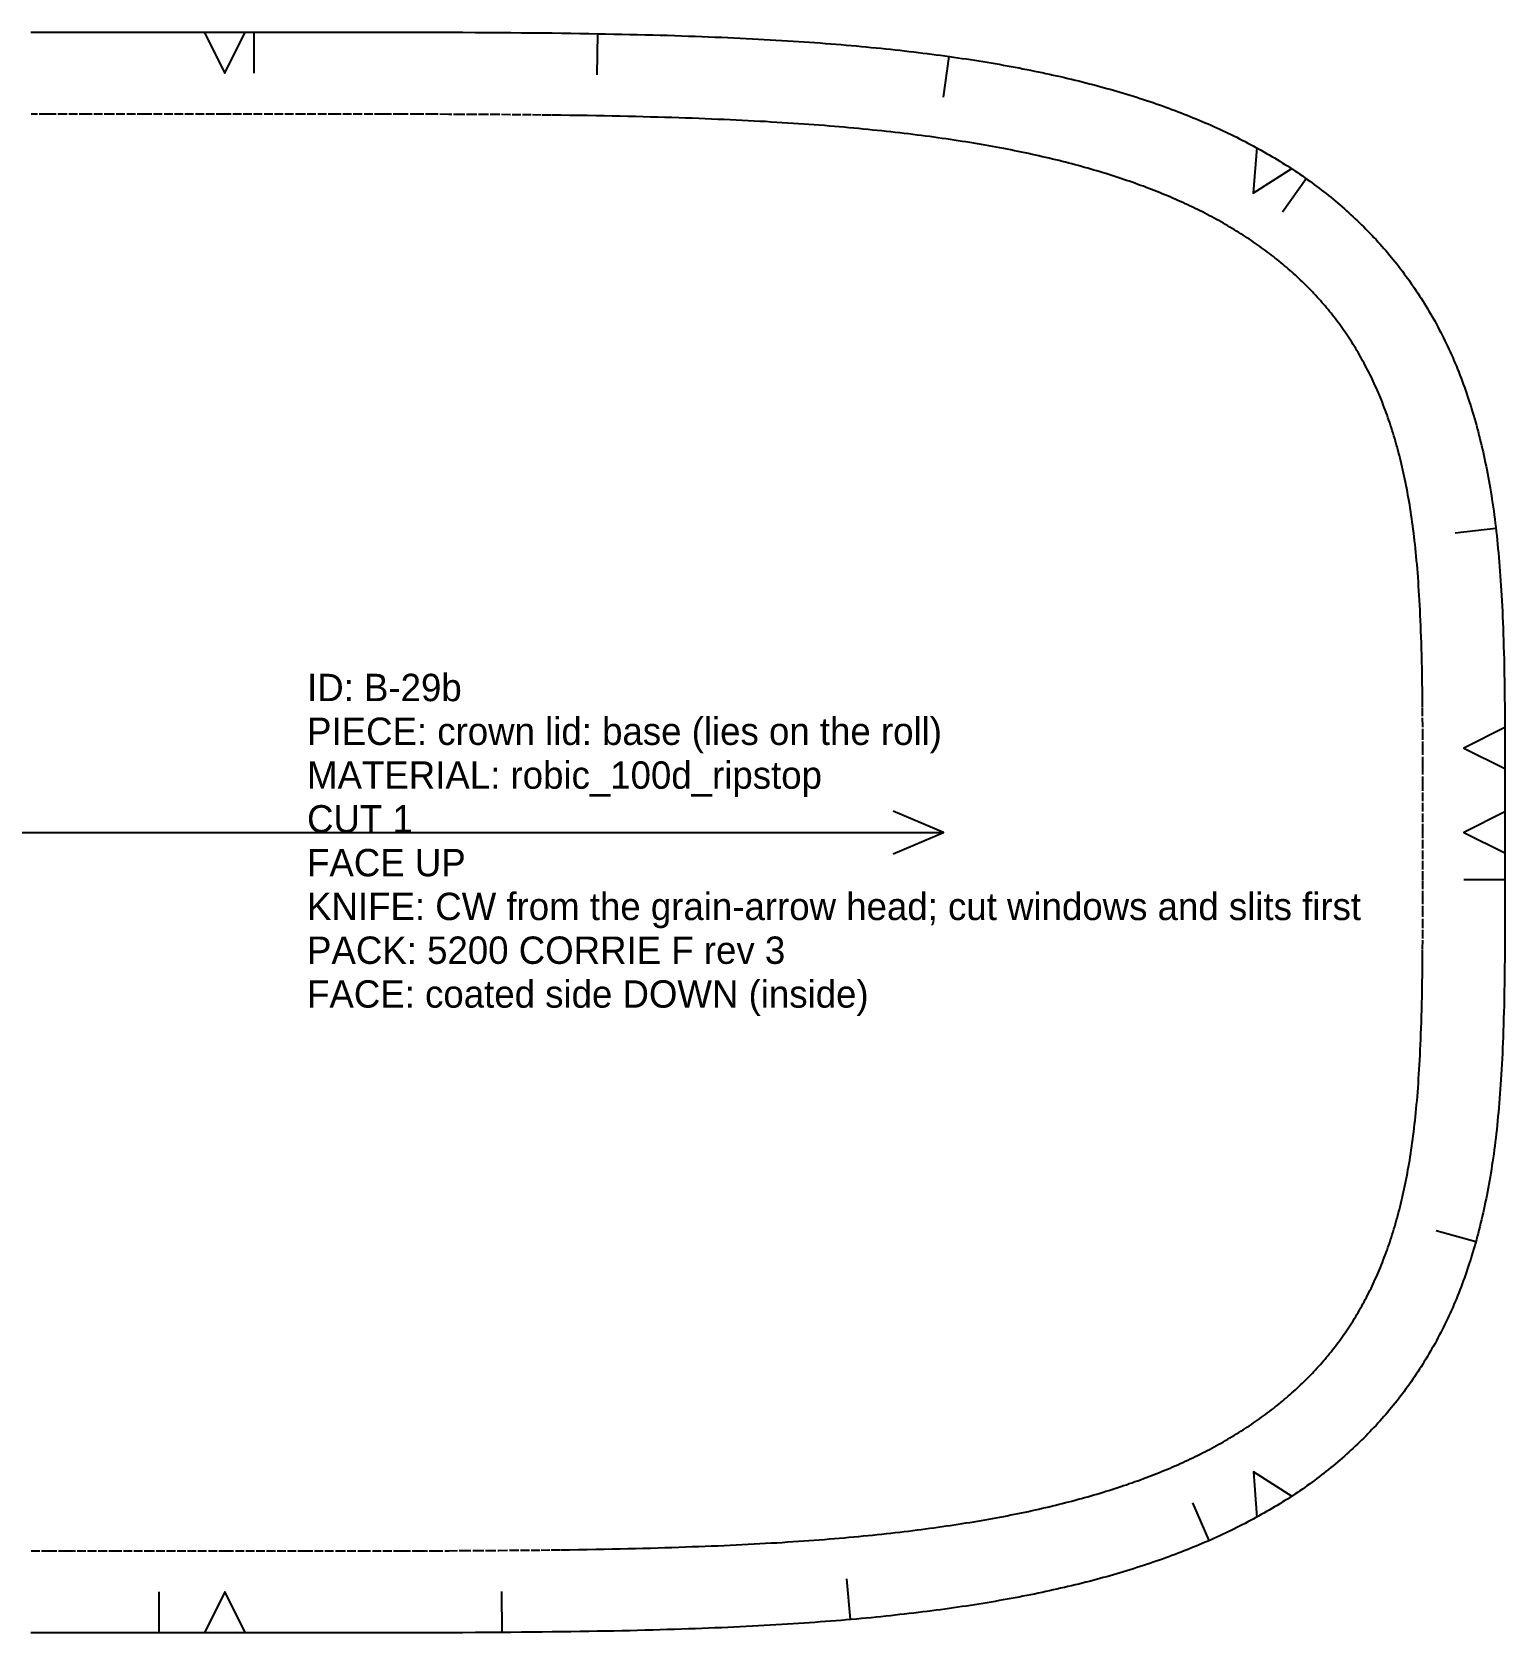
# Model space of a CAD drawing. Header units: millimetres. Extents: x 0 to 9408, y -22 to 1524.
# Drawn here: x 7509.8 to 7725, y 970.7 to 1204.7 of the extents above; entities that cross this region are included whole.
import ezdxf

# ---------------------------------------------------------------- set-up
doc = ezdxf.new("R2010")
doc.units = ezdxf.units.MM
doc.linetypes.add('DASHED', pattern=[1.524, 1.27, -0.254])
for name, color, linetype in [('CUT', 7, 'Continuous'), ('GRAIN', 5, 'Continuous'), ('NOTCH', 1, 'Continuous'), ('SEW', 3, 'Continuous'), ('TEXT', 2, 'Continuous')]:
    doc.layers.add(name, color=color, linetype=linetype)

msp = doc.modelspace()

# ---------------------------------------------------------------- linework, layer by layer
at = {"layer": 'CUT'}
msp.add_lwpolyline([(7509.66, 1204.7), (7512.13, 1204.71), (7514.87, 1204.71), (7517.97, 1204.72), (7521.65, 1204.72), (7526.44, 1204.72), (7538, 1204.72), (7538, 1204.72), (7549.56, 1204.72), (7554.36, 1204.72), (7558.04, 1204.72), (7561.14, 1204.71), (7563.87, 1204.71), (7566.35, 1204.7), (7568.62, 1204.7), (7570.74, 1204.69), (7572.74, 1204.68), (7574.62, 1204.67), (7576.41, 1204.66), (7578.13, 1204.65), (7579.77, 1204.64), (7581.35, 1204.62), (7582.88, 1204.61), (7584.35, 1204.59), (7585.79, 1204.58), (7587.18, 1204.56), (7588.53, 1204.54), (7589.85, 1204.52), (7591.14, 1204.5), (7592.39, 1204.48), (7593.62, 1204.46), (7594.82, 1204.43), (7596, 1204.41), (7597.16, 1204.38), (7598.29, 1204.35), (7599.4, 1204.33), (7600.49, 1204.3), (7601.57, 1204.27), (7602.62, 1204.24), (7603.66, 1204.2), (7604.69, 1204.17), (7605.7, 1204.14), (7606.69, 1204.1), (7607.67, 1204.07), (7608.64, 1204.03), (7609.59, 1203.99), (7610.53, 1203.95), (7611.46, 1203.91), (7612.37, 1203.87), (7613.28, 1203.83), (7614.17, 1203.78), (7615.06, 1203.74), (7615.93, 1203.69), (7616.8, 1203.65), (7617.65, 1203.6), (7618.5, 1203.55), (7619.34, 1203.5), (7620.17, 1203.45), (7620.99, 1203.4), (7621.8, 1203.34), (7622.6, 1203.29), (7623.4, 1203.23), (7624.19, 1203.18), (7624.97, 1203.12), (7625.74, 1203.06), (7626.51, 1203), (7627.27, 1202.94), (7628.03, 1202.88), (7628.77, 1202.81), (7629.51, 1202.75), (7630.25, 1202.68), (7630.98, 1202.62), (7631.7, 1202.55), (7632.42, 1202.48), (7633.13, 1202.41), (7633.84, 1202.34), (7634.54, 1202.27), (7635.23, 1202.2), (7635.92, 1202.12), (7636.61, 1202.05), (7637.29, 1201.97), (7637.96, 1201.89), (7638.63, 1201.81), (7639.3, 1201.74), (7639.96, 1201.65), (7640.61, 1201.57), (7641.26, 1201.49), (7641.91, 1201.4), (7642.55, 1201.32), (7643.19, 1201.23), (7643.83, 1201.14), (7644.46, 1201.06), (7645.08, 1200.97), (7645.7, 1200.87), (7646.32, 1200.78), (7646.94, 1200.69), (7647.55, 1200.59), (7648.15, 1200.5), (7648.76, 1200.4), (7649.35, 1200.3), (7649.95, 1200.2), (7650.54, 1200.1), (7651.13, 1200), (7651.71, 1199.9), (7652.29, 1199.79), (7652.87, 1199.68), (7653.45, 1199.58), (7654.02, 1199.47), (7654.59, 1199.36), (7655.15, 1199.25), (7655.71, 1199.14), (7656.27, 1199.02), (7656.82, 1198.91), (7657.38, 1198.79), (7657.93, 1198.68), (7658.47, 1198.56), (7659.01, 1198.44), (7659.55, 1198.32), (7660.09, 1198.2), (7660.63, 1198.07), (7661.16, 1197.95), (7661.69, 1197.82), (7662.21, 1197.7), (7662.73, 1197.57), (7663.25, 1197.44), (7663.77, 1197.31), (7664.29, 1197.17), (7664.8, 1197.04), (7665.31, 1196.91), (7665.81, 1196.77), (7666.32, 1196.63), (7666.82, 1196.49), (7667.32, 1196.35), (7667.82, 1196.21), (7668.31, 1196.07), (7668.8, 1195.92), (7669.29, 1195.78), (7669.78, 1195.63), (7670.26, 1195.48), (7670.74, 1195.33), (7671.22, 1195.18), (7671.7, 1195.02), (7672.18, 1194.87), (7672.65, 1194.71), (7673.12, 1194.56), (7673.59, 1194.4), (7674.05, 1194.24), (7674.52, 1194.08), (7674.98, 1193.91), (7675.44, 1193.75), (7675.89, 1193.58), (7676.35, 1193.41), (7676.8, 1193.24), (7677.25, 1193.07), (7677.7, 1192.9), (7678.14, 1192.73), (7678.59, 1192.55), (7679.03, 1192.38), (7679.47, 1192.2), (7679.91, 1192.02), (7680.34, 1191.84), (7680.77, 1191.65), (7681.21, 1191.47), (7681.63, 1191.28), (7682.06, 1191.09), (7682.49, 1190.9), (7682.91, 1190.71), (7683.33, 1190.52), (7683.75, 1190.33), (7684.17, 1190.13), (7684.58, 1189.93), (7684.99, 1189.73), (7685.4, 1189.53), (7685.81, 1189.33), (7686.22, 1189.12), (7686.62, 1188.92), (7687.03, 1188.71), (7687.43, 1188.5), (7687.83, 1188.29), (7688.22, 1188.08), (7688.62, 1187.86), (7689.01, 1187.64), (7689.4, 1187.43), (7689.79, 1187.21), (7690.18, 1186.98), (7690.57, 1186.76), (7690.95, 1186.53), (7691.33, 1186.31), (7691.71, 1186.08), (7692.09, 1185.85), (7692.46, 1185.61), (7692.84, 1185.38), (7693.21, 1185.14), (7693.58, 1184.9), (7693.95, 1184.66), (7694.31, 1184.42), (7694.68, 1184.18), (7695.04, 1183.93), (7695.4, 1183.68), (7695.76, 1183.43), (7696.11, 1183.18), (7696.47, 1182.93), (7696.82, 1182.67), (7697.17, 1182.41), (7697.52, 1182.16), (7697.86, 1181.89), (7698.21, 1181.63), (7698.55, 1181.36), (7698.89, 1181.1), (7699.23, 1180.83), (7699.57, 1180.56), (7699.9, 1180.28), (7700.23, 1180.01), (7700.56, 1179.73), (7700.89, 1179.45), (7701.22, 1179.17), (7701.54, 1178.88), (7701.86, 1178.6), (7702.18, 1178.31), (7702.5, 1178.02), (7702.82, 1177.73), (7703.13, 1177.44), (7703.44, 1177.14), (7703.75, 1176.84), (7704.06, 1176.54), (7704.37, 1176.24), (7704.67, 1175.93), (7704.97, 1175.63), (7705.27, 1175.32), (7705.57, 1175.01), (7705.86, 1174.7), (7706.16, 1174.38), (7706.45, 1174.06), (7706.74, 1173.74), (7707.02, 1173.42), (7707.31, 1173.1), (7707.59, 1172.77), (7707.87, 1172.45), (7708.15, 1172.12), (7708.42, 1171.78), (7708.69, 1171.45), (7708.97, 1171.11), (7709.23, 1170.78), (7709.5, 1170.44), (7709.76, 1170.09), (7710.03, 1169.75), (7710.29, 1169.4), (7710.54, 1169.05), (7710.8, 1168.7), (7711.05, 1168.35), (7711.3, 1167.99), (7711.55, 1167.63), (7711.79, 1167.27), (7712.04, 1166.91), (7712.28, 1166.55), (7712.52, 1166.18), (7712.75, 1165.81), (7712.99, 1165.44), (7713.22, 1165.07), (7713.45, 1164.69), (7713.68, 1164.31), (7713.9, 1163.93), (7714.12, 1163.55), (7714.34, 1163.17), (7714.56, 1162.78), (7714.78, 1162.39), (7714.99, 1162), (7715.2, 1161.61), (7715.41, 1161.21), (7715.61, 1160.81), (7715.82, 1160.41), (7716.02, 1160.01), (7716.22, 1159.61), (7716.41, 1159.2), (7716.61, 1158.79), (7716.8, 1158.38), (7716.99, 1157.97), (7717.17, 1157.55), (7717.36, 1157.13), (7717.54, 1156.71), (7717.72, 1156.29), (7717.9, 1155.86), (7718.07, 1155.43), (7718.24, 1155), (7718.41, 1154.57), (7718.58, 1154.13), (7718.75, 1153.69), (7718.91, 1153.25), (7719.07, 1152.81), (7719.23, 1152.36), (7719.39, 1151.92), (7719.54, 1151.46), (7719.69, 1151.01), (7719.84, 1150.55), (7719.99, 1150.09), (7720.13, 1149.63), (7720.27, 1149.17), (7720.41, 1148.7), (7720.55, 1148.23), (7720.68, 1147.75), (7720.82, 1147.27), (7720.95, 1146.79), (7721.08, 1146.31), (7721.2, 1145.82), (7721.33, 1145.33), (7721.45, 1144.84), (7721.57, 1144.34), (7721.68, 1143.84), (7721.8, 1143.34), (7721.91, 1142.83), (7722.02, 1142.32), (7722.13, 1141.81), (7722.24, 1141.29), (7722.34, 1140.76), (7722.44, 1140.24), (7722.54, 1139.7), (7722.64, 1139.17), (7722.74, 1138.63), (7722.83, 1138.08), (7722.92, 1137.53), (7723.01, 1136.98), (7723.1, 1136.42), (7723.18, 1135.86), (7723.26, 1135.29), (7723.35, 1134.71), (7723.42, 1134.13), (7723.5, 1133.54), (7723.58, 1132.95), (7723.65, 1132.35), (7723.72, 1131.74), (7723.79, 1131.13), (7723.85, 1130.51), (7723.92, 1129.88), (7723.98, 1129.24), (7724.04, 1128.6), (7724.1, 1127.94), (7724.16, 1127.28), (7724.21, 1126.61), (7724.26, 1125.93), (7724.32, 1125.24), (7724.36, 1124.53), (7724.41, 1123.82), (7724.46, 1123.09), (7724.5, 1122.35), (7724.54, 1121.6), (7724.58, 1120.83), (7724.62, 1120.04), (7724.66, 1119.24), (7724.69, 1118.42), (7724.72, 1117.58), (7724.75, 1116.71), (7724.78, 1115.82), (7724.81, 1114.91), (7724.83, 1113.97), (7724.86, 1112.99), (7724.88, 1111.98), (7724.9, 1110.93), (7724.92, 1109.83), (7724.93, 1108.68), (7724.95, 1107.47), (7724.96, 1106.18), (7724.97, 1104.8), (7724.98, 1103.3), (7724.99, 1101.64), (7724.99, 1099.77), (7725, 1097.55), (7725, 1094.66), (7725, 1087.72), (7725, 1080.78), (7725, 1077.9), (7724.99, 1075.68), (7724.99, 1073.81), (7724.98, 1072.15), (7724.97, 1070.65), (7724.96, 1069.27), (7724.95, 1067.98), (7724.93, 1066.76), (7724.92, 1065.61), (7724.9, 1064.51), (7724.88, 1063.46), (7724.86, 1062.45), (7724.83, 1061.48), (7724.81, 1060.53), (7724.78, 1059.62), (7724.75, 1058.73), (7724.72, 1057.87), (7724.69, 1057.03), (7724.66, 1056.21), (7724.62, 1055.4), (7724.58, 1054.62), (7724.54, 1053.85), (7724.5, 1053.09), (7724.46, 1052.35), (7724.41, 1051.63), (7724.36, 1050.91), (7724.32, 1050.21), (7724.26, 1049.52), (7724.21, 1048.84), (7724.16, 1048.16), (7724.1, 1047.5), (7724.04, 1046.85), (7723.98, 1046.2), (7723.92, 1045.57), (7723.85, 1044.94), (7723.79, 1044.32), (7723.72, 1043.7), (7723.65, 1043.1), (7723.58, 1042.5), (7723.5, 1041.9), (7723.42, 1041.32), (7723.35, 1040.74), (7723.26, 1040.16), (7723.18, 1039.59), (7723.1, 1039.03), (7723.01, 1038.47), (7722.92, 1037.91), (7722.83, 1037.36), (7722.74, 1036.82), (7722.64, 1036.28), (7722.54, 1035.74), (7722.44, 1035.21), (7722.34, 1034.68), (7722.24, 1034.16), (7722.13, 1033.64), (7722.02, 1033.12), (7721.91, 1032.61), (7721.8, 1032.11), (7721.68, 1031.6), (7721.57, 1031.1), (7721.45, 1030.6), (7721.33, 1030.11), (7721.2, 1029.62), (7721.08, 1029.13), (7720.95, 1028.65), (7720.82, 1028.17), (7720.68, 1027.69), (7720.55, 1027.22), (7720.41, 1026.75), (7720.27, 1026.28), (7720.13, 1025.81), (7719.99, 1025.35), (7719.84, 1024.89), (7719.69, 1024.44), (7719.54, 1023.98), (7719.39, 1023.53), (7719.23, 1023.08), (7719.07, 1022.64), (7718.91, 1022.19), (7718.75, 1021.75), (7718.58, 1021.31), (7718.41, 1020.88), (7718.24, 1020.44), (7718.07, 1020.01), (7717.9, 1019.58), (7717.72, 1019.16), (7717.54, 1018.74), (7717.36, 1018.31), (7717.17, 1017.9), (7716.99, 1017.48), (7716.8, 1017.07), (7716.61, 1016.65), (7716.41, 1016.24), (7716.22, 1015.84), (7716.02, 1015.43), (7715.82, 1015.03), (7715.61, 1014.63), (7715.41, 1014.23), (7715.2, 1013.84), (7714.99, 1013.44), (7714.78, 1013.05), (7714.56, 1012.66), (7714.34, 1012.28), (7714.12, 1011.89), (7713.9, 1011.51), (7713.68, 1011.13), (7713.45, 1010.75), (7713.22, 1010.38), (7712.99, 1010.01), (7712.75, 1009.63), (7712.52, 1009.27), (7712.28, 1008.9), (7712.04, 1008.53), (7711.79, 1008.17), (7711.55, 1007.81), (7711.3, 1007.45), (7711.05, 1007.1), (7710.8, 1006.75), (7710.54, 1006.39), (7710.29, 1006.04), (7710.03, 1005.7), (7709.76, 1005.35), (7709.5, 1005.01), (7709.23, 1004.67), (7708.97, 1004.33), (7708.69, 1003.99), (7708.42, 1003.66), (7708.15, 1003.33), (7707.87, 1003), (7707.59, 1002.67), (7707.31, 1002.35), (7707.02, 1002.02), (7706.74, 1001.7), (7706.45, 1001.38), (7706.16, 1001.06), (7705.86, 1000.75), (7705.57, 1000.44), (7705.27, 1000.13), (7704.97, 999.82), (7704.67, 999.51), (7704.37, 999.21), (7704.06, 998.9), (7703.75, 998.6), (7703.44, 998.31), (7703.13, 998.01), (7702.82, 997.72), (7702.5, 997.42), (7702.18, 997.13), (7701.86, 996.85), (7701.54, 996.56), (7701.22, 996.28), (7700.89, 996), (7700.56, 995.72), (7700.23, 995.44), (7699.9, 995.16), (7699.57, 994.89), (7699.23, 994.62), (7698.89, 994.35), (7698.55, 994.08), (7698.21, 993.82), (7697.86, 993.55), (7697.52, 993.29), (7697.17, 993.03), (7696.82, 992.77), (7696.47, 992.52), (7696.11, 992.26), (7695.76, 992.01), (7695.4, 991.76), (7695.04, 991.51), (7694.68, 991.27), (7694.31, 991.02), (7693.95, 990.78), (7693.58, 990.54), (7693.21, 990.3), (7692.84, 990.07), (7692.46, 989.83), (7692.09, 989.6), (7691.71, 989.37), (7691.33, 989.14), (7690.95, 988.91), (7690.57, 988.69), (7690.18, 988.46), (7689.79, 988.24), (7689.4, 988.02), (7689.01, 987.8), (7688.62, 987.58), (7688.22, 987.37), (7687.83, 987.16), (7687.43, 986.95), (7687.03, 986.74), (7686.62, 986.53), (7686.22, 986.32), (7685.81, 986.12), (7685.4, 985.91), (7684.99, 985.71), (7684.58, 985.51), (7684.17, 985.32), (7683.75, 985.12), (7683.33, 984.93), (7682.91, 984.73), (7682.49, 984.54), (7682.06, 984.35), (7681.63, 984.16), (7681.21, 983.98), (7680.77, 983.79), (7680.34, 983.61), (7679.91, 983.43), (7679.47, 983.25), (7679.03, 983.07), (7678.59, 982.89), (7678.14, 982.72), (7677.7, 982.54), (7677.25, 982.37), (7676.8, 982.2), (7676.35, 982.03), (7675.89, 981.86), (7675.44, 981.7), (7674.98, 981.53), (7674.52, 981.37), (7674.05, 981.21), (7673.59, 981.05), (7673.12, 980.89), (7672.65, 980.73), (7672.18, 980.58), (7671.7, 980.42), (7671.22, 980.27), (7670.74, 980.12), (7670.26, 979.97), (7669.78, 979.82), (7669.29, 979.67), (7668.8, 979.52), (7668.31, 979.38), (7667.82, 979.24), (7667.32, 979.09), (7666.82, 978.95), (7666.32, 978.81), (7665.81, 978.68), (7665.31, 978.54), (7664.8, 978.4), (7664.29, 978.27), (7663.77, 978.14), (7663.25, 978.01), (7662.73, 977.88), (7662.21, 977.75), (7661.69, 977.62), (7661.16, 977.5), (7660.63, 977.37), (7660.09, 977.25), (7659.55, 977.13), (7659.01, 977.01), (7658.47, 976.89), (7657.93, 976.77), (7657.38, 976.65), (7656.82, 976.54), (7656.27, 976.42), (7655.71, 976.31), (7655.15, 976.2), (7654.59, 976.09), (7654.02, 975.98), (7653.45, 975.87), (7652.87, 975.76), (7652.29, 975.65), (7651.71, 975.55), (7651.13, 975.45), (7650.54, 975.34), (7649.95, 975.24), (7649.35, 975.14), (7648.76, 975.05), (7648.15, 974.95), (7647.55, 974.85), (7646.94, 974.76), (7646.32, 974.66), (7645.7, 974.57), (7645.08, 974.48), (7644.46, 974.39), (7643.83, 974.3), (7643.19, 974.21), (7642.55, 974.13), (7641.91, 974.04), (7641.26, 973.96), (7640.61, 973.87), (7639.96, 973.79), (7639.3, 973.71), (7638.63, 973.63), (7637.96, 973.55), (7637.29, 973.47), (7636.61, 973.4), (7635.92, 973.32), (7635.23, 973.25), (7634.54, 973.18), (7633.84, 973.1), (7633.13, 973.03), (7632.42, 972.96), (7631.7, 972.89), (7630.98, 972.83), (7630.25, 972.76), (7629.51, 972.7), (7628.77, 972.63), (7628.03, 972.57), (7627.27, 972.51), (7626.51, 972.45), (7625.74, 972.39), (7624.97, 972.33), (7624.19, 972.27), (7623.4, 972.21), (7622.6, 972.16), (7621.8, 972.1), (7620.99, 972.05), (7620.17, 972), (7619.34, 971.95), (7618.5, 971.9), (7617.65, 971.85), (7616.8, 971.8), (7615.93, 971.75), (7615.06, 971.71), (7614.17, 971.66), (7613.28, 971.62), (7612.37, 971.58), (7611.46, 971.54), (7610.53, 971.49), (7609.59, 971.46), (7608.64, 971.42), (7607.67, 971.38), (7606.69, 971.34), (7605.7, 971.31), (7604.69, 971.27), (7603.66, 971.24), (7602.62, 971.21), (7601.57, 971.18), (7600.49, 971.15), (7599.4, 971.12), (7598.29, 971.09), (7597.16, 971.06), (7596, 971.04), (7594.82, 971.01), (7593.62, 970.99), (7592.39, 970.97), (7591.14, 970.94), (7589.85, 970.92), (7588.53, 970.9), (7587.18, 970.89), (7585.79, 970.87), (7584.35, 970.85), (7582.88, 970.84), (7581.34, 970.82), (7579.76, 970.81), (7578.12, 970.79), (7576.4, 970.78), (7574.61, 970.77), (7572.73, 970.76), (7570.74, 970.75), (7568.62, 970.75), (7566.34, 970.74), (7563.87, 970.74), (7561.13, 970.73), (7558.03, 970.73), (7554.35, 970.72), (7549.56, 970.72), (7538, 970.72), (7526.44, 970.72), (7521.64, 970.72), (7517.96, 970.73), (7514.86, 970.73), (7512.13, 970.74), (7509.65, 970.74)], dxfattribs=at)
at = {"layer": 'GRAIN'}
for points in [[(7635.63, 1084.61), (7643, 1087.72), (7635.63, 1090.84)], [(7433, 1087.72), (7643, 1087.72)]]:
    msp.add_lwpolyline(points, dxfattribs=at)
at = {"layer": 'NOTCH'}
for points in [[(7534.98, 1204.72), (7537.98, 1198.72), (7540.98, 1204.72)], [(7542.23, 1204.72), (7542.23, 1198.72)], [(7592.44, 1204.48), (7592.33, 1198.48)], [(7643.75, 1201.16), (7642.92, 1195.21)], [(7688.73, 1187.86), (7688.22, 1181.17), (7693.88, 1184.78)], [(7695.98, 1183.28), (7692.51, 1178.38)], [(7723.67, 1132.16), (7717.71, 1131.46)], [(7724.98, 1103.07), (7718.99, 1100.05), (7725, 1097.07)], [(7725, 1090.74), (7719, 1087.74), (7725, 1084.74)], [(7725, 1080.8), (7719, 1080.8)], [(7720.73, 1027.87), (7714.96, 1029.49)], [(7693.91, 990.69), (7688.25, 994.29), (7688.77, 987.6)], [(7681.81, 984.24), (7679.4, 989.73)], [(7629.38, 972.68), (7628.86, 978.66)], [(7528.39, 970.72), (7528.39, 976.72)], [(7541.01, 970.72), (7538.01, 976.72), (7535.01, 970.72)], [(7578.48, 970.8), (7578.43, 976.8)]]:
    msp.add_lwpolyline(points, dxfattribs=at)
at = {"layer": 'SEW', "linetype": 'DASHED'}
msp.add_lwpolyline([(7509.69, 982.74), (7512.15, 982.74), (7514.88, 982.73), (7517.98, 982.73), (7521.65, 982.72), (7526.44, 982.72), (7538, 982.72), (7549.56, 982.72), (7554.35, 982.72), (7558.02, 982.73), (7561.12, 982.73), (7563.85, 982.74), (7566.31, 982.74), (7568.58, 982.75), (7570.69, 982.75), (7572.67, 982.76), (7574.55, 982.77), (7576.33, 982.78), (7578.03, 982.79), (7579.67, 982.81), (7581.24, 982.82), (7582.75, 982.84), (7584.22, 982.85), (7585.64, 982.87), (7587.02, 982.88), (7588.36, 982.9), (7589.66, 982.92), (7590.94, 982.94), (7592.18, 982.96), (7593.39, 982.99), (7594.58, 983.01), (7595.74, 983.04), (7596.88, 983.06), (7598, 983.09), (7599.09, 983.11), (7600.17, 983.14), (7601.22, 983.17), (7602.26, 983.2), (7603.29, 983.23), (7604.29, 983.27), (7605.28, 983.3), (7606.26, 983.34), (7607.22, 983.37), (7608.16, 983.41), (7609.1, 983.45), (7610.02, 983.48), (7610.92, 983.52), (7611.82, 983.56), (7612.71, 983.61), (7613.58, 983.65), (7614.44, 983.69), (7615.3, 983.74), (7616.14, 983.78), (7616.97, 983.83), (7617.8, 983.88), (7618.61, 983.92), (7619.42, 983.97), (7620.21, 984.03), (7621, 984.08), (7621.78, 984.13), (7622.55, 984.18), (7623.32, 984.24), (7624.07, 984.29), (7624.82, 984.35), (7625.57, 984.41), (7626.3, 984.47), (7627.03, 984.53), (7627.75, 984.59), (7628.47, 984.65), (7629.17, 984.71), (7629.88, 984.78), (7630.57, 984.84), (7631.26, 984.91), (7631.95, 984.97), (7632.62, 985.04), (7633.3, 985.11), (7633.96, 985.18), (7634.63, 985.25), (7635.28, 985.32), (7635.93, 985.4), (7636.58, 985.47), (7637.22, 985.55), (7637.85, 985.62), (7638.48, 985.7), (7639.11, 985.78), (7639.73, 985.86), (7640.34, 985.94), (7640.96, 986.02), (7641.56, 986.1), (7642.16, 986.19), (7642.76, 986.27), (7643.35, 986.36), (7643.94, 986.44), (7644.53, 986.53), (7645.11, 986.62), (7645.69, 986.71), (7646.26, 986.8), (7646.83, 986.89), (7647.39, 986.98), (7647.95, 987.08), (7648.51, 987.17), (7649.06, 987.27), (7649.61, 987.36), (7650.15, 987.46), (7650.69, 987.56), (7651.23, 987.66), (7651.77, 987.76), (7652.3, 987.86), (7652.82, 987.97), (7653.35, 988.07), (7653.87, 988.18), (7654.38, 988.28), (7654.9, 988.39), (7655.41, 988.5), (7655.91, 988.61), (7656.42, 988.72), (7656.92, 988.83), (7657.41, 988.95), (7657.91, 989.06), (7658.4, 989.17), (7658.88, 989.29), (7659.37, 989.41), (7659.85, 989.53), (7660.33, 989.64), (7660.8, 989.77), (7661.27, 989.89), (7661.74, 990.01), (7662.21, 990.13), (7662.67, 990.26), (7663.13, 990.38), (7663.59, 990.51), (7664.05, 990.64), (7664.5, 990.77), (7664.95, 990.9), (7665.39, 991.03), (7665.84, 991.16), (7666.28, 991.29), (7666.71, 991.43), (7667.15, 991.56), (7667.58, 991.7), (7668.01, 991.84), (7668.44, 991.98), (7668.86, 992.12), (7669.29, 992.26), (7669.7, 992.4), (7670.12, 992.55), (7670.54, 992.69), (7670.95, 992.84), (7671.36, 992.98), (7671.76, 993.13), (7672.17, 993.28), (7672.57, 993.43), (7672.97, 993.58), (7673.37, 993.73), (7673.76, 993.89), (7674.15, 994.04), (7674.54, 994.2), (7674.93, 994.36), (7675.31, 994.51), (7675.69, 994.67), (7676.07, 994.83), (7676.45, 995), (7676.83, 995.16), (7677.2, 995.32), (7677.57, 995.49), (7677.94, 995.65), (7678.3, 995.82), (7678.67, 995.99), (7679.03, 996.16), (7679.39, 996.33), (7679.75, 996.5), (7680.1, 996.68), (7680.45, 996.85), (7680.8, 997.03), (7681.15, 997.21), (7681.5, 997.38), (7681.84, 997.56), (7682.18, 997.75), (7682.52, 997.93), (7682.86, 998.11), (7683.19, 998.3), (7683.53, 998.48), (7683.86, 998.67), (7684.18, 998.86), (7684.51, 999.05), (7684.83, 999.24), (7685.16, 999.43), (7685.48, 999.62), (7685.79, 999.82), (7686.11, 1000.01), (7686.42, 1000.21), (7686.74, 1000.41), (7687.05, 1000.61), (7687.35, 1000.81), (7687.66, 1001.01), (7687.96, 1001.21), (7688.26, 1001.42), (7688.56, 1001.62), (7688.86, 1001.83), (7689.16, 1002.04), (7689.45, 1002.25), (7689.74, 1002.46), (7690.03, 1002.68), (7690.32, 1002.89), (7690.6, 1003.1), (7690.89, 1003.32), (7691.17, 1003.54), (7691.45, 1003.76), (7691.72, 1003.98), (7692, 1004.2), (7692.27, 1004.43), (7692.54, 1004.65), (7692.81, 1004.88), (7693.08, 1005.11), (7693.35, 1005.34), (7693.61, 1005.57), (7693.87, 1005.8), (7694.13, 1006.03), (7694.39, 1006.27), (7694.65, 1006.5), (7694.9, 1006.74), (7695.15, 1006.98), (7695.4, 1007.22), (7695.65, 1007.46), (7695.9, 1007.71), (7696.14, 1007.95), (7696.39, 1008.2), (7696.63, 1008.45), (7696.87, 1008.7), (7697.1, 1008.95), (7697.34, 1009.2), (7697.57, 1009.46), (7697.81, 1009.72), (7698.04, 1009.97), (7698.26, 1010.23), (7698.49, 1010.49), (7698.71, 1010.76), (7698.94, 1011.02), (7699.16, 1011.29), (7699.38, 1011.56), (7699.59, 1011.82), (7699.81, 1012.1), (7700.02, 1012.37), (7700.23, 1012.64), (7700.44, 1012.92), (7700.65, 1013.2), (7700.86, 1013.48), (7701.06, 1013.76), (7701.26, 1014.04), (7701.46, 1014.33), (7701.66, 1014.61), (7701.86, 1014.9), (7702.05, 1015.19), (7702.25, 1015.48), (7702.44, 1015.78), (7702.63, 1016.07), (7702.82, 1016.37), (7703, 1016.67), (7703.19, 1016.97), (7703.37, 1017.28), (7703.55, 1017.58), (7703.73, 1017.89), (7703.91, 1018.2), (7704.08, 1018.51), (7704.26, 1018.83), (7704.43, 1019.14), (7704.6, 1019.46), (7704.77, 1019.78), (7704.94, 1020.11), (7705.1, 1020.43), (7705.26, 1020.76), (7705.43, 1021.09), (7705.59, 1021.42), (7705.74, 1021.75), (7705.9, 1022.09), (7706.05, 1022.43), (7706.21, 1022.77), (7706.36, 1023.11), (7706.51, 1023.46), (7706.66, 1023.81), (7706.8, 1024.16), (7706.95, 1024.51), (7707.09, 1024.87), (7707.23, 1025.22), (7707.37, 1025.59), (7707.51, 1025.95), (7707.64, 1026.32), (7707.77, 1026.69), (7707.91, 1027.06), (7708.04, 1027.43), (7708.17, 1027.81), (7708.29, 1028.19), (7708.42, 1028.58), (7708.54, 1028.96), (7708.66, 1029.35), (7708.78, 1029.75), (7708.9, 1030.14), (7709.02, 1030.54), (7709.13, 1030.95), (7709.25, 1031.35), (7709.36, 1031.76), (7709.47, 1032.18), (7709.58, 1032.6), (7709.68, 1033.02), (7709.79, 1033.44), (7709.89, 1033.87), (7709.99, 1034.3), (7710.09, 1034.74), (7710.19, 1035.18), (7710.29, 1035.63), (7710.38, 1036.08), (7710.47, 1036.53), (7710.57, 1036.99), (7710.65, 1037.45), (7710.74, 1037.92), (7710.83, 1038.4), (7710.91, 1038.87), (7711, 1039.36), (7711.08, 1039.85), (7711.16, 1040.34), (7711.23, 1040.84), (7711.31, 1041.35), (7711.38, 1041.86), (7711.46, 1042.37), (7711.53, 1042.9), (7711.6, 1043.43), (7711.67, 1043.97), (7711.73, 1044.51), (7711.8, 1045.07), (7711.86, 1045.63), (7711.92, 1046.19), (7711.98, 1046.77), (7712.04, 1047.35), (7712.09, 1047.95), (7712.15, 1048.55), (7712.2, 1049.16), (7712.25, 1049.79), (7712.3, 1050.42), (7712.35, 1051.07), (7712.39, 1051.72), (7712.44, 1052.39), (7712.48, 1053.08), (7712.52, 1053.78), (7712.56, 1054.49), (7712.6, 1055.22), (7712.63, 1055.96), (7712.67, 1056.72), (7712.7, 1057.51), (7712.73, 1058.31), (7712.76, 1059.14), (7712.79, 1059.99), (7712.81, 1060.87), (7712.84, 1061.78), (7712.86, 1062.72), (7712.88, 1063.7), (7712.9, 1064.72), (7712.92, 1065.79), (7712.93, 1066.92), (7712.95, 1068.11), (7712.96, 1069.37), (7712.97, 1070.73), (7712.98, 1072.21), (7712.99, 1073.85), (7712.99, 1075.71), (7713, 1077.91), (7713, 1080.79), (7713, 1087.72), (7713, 1094.66), (7713, 1097.53), (7712.99, 1099.74), (7712.99, 1101.59), (7712.98, 1103.23), (7712.97, 1104.71), (7712.96, 1106.07), (7712.95, 1107.34), (7712.93, 1108.53), (7712.92, 1109.65), (7712.9, 1110.72), (7712.88, 1111.74), (7712.86, 1112.72), (7712.84, 1113.67), (7712.81, 1114.58), (7712.79, 1115.45), (7712.76, 1116.31), (7712.73, 1117.13), (7712.7, 1117.94), (7712.67, 1118.72), (7712.63, 1119.48), (7712.6, 1120.23), (7712.56, 1120.96), (7712.52, 1121.67), (7712.48, 1122.37), (7712.44, 1123.05), (7712.39, 1123.72), (7712.35, 1124.38), (7712.3, 1125.02), (7712.25, 1125.66), (7712.2, 1126.28), (7712.15, 1126.89), (7712.09, 1127.5), (7712.04, 1128.09), (7711.98, 1128.68), (7711.92, 1129.25), (7711.86, 1129.82), (7711.8, 1130.38), (7711.73, 1130.93), (7711.67, 1131.48), (7711.6, 1132.02), (7711.53, 1132.55), (7711.46, 1133.07), (7711.38, 1133.59), (7711.31, 1134.1), (7711.23, 1134.61), (7711.16, 1135.11), (7711.08, 1135.6), (7711, 1136.09), (7710.91, 1136.57), (7710.83, 1137.05), (7710.74, 1137.52), (7710.65, 1137.99), (7710.57, 1138.45), (7710.47, 1138.91), (7710.38, 1139.37), (7710.29, 1139.82), (7710.19, 1140.26), (7710.09, 1140.7), (7709.99, 1141.14), (7709.89, 1141.57), (7709.79, 1142), (7709.68, 1142.43), (7709.58, 1142.85), (7709.47, 1143.27), (7709.36, 1143.68), (7709.25, 1144.09), (7709.13, 1144.5), (7709.02, 1144.9), (7708.9, 1145.3), (7708.78, 1145.7), (7708.66, 1146.09), (7708.54, 1146.48), (7708.42, 1146.87), (7708.29, 1147.25), (7708.17, 1147.63), (7708.04, 1148.01), (7707.91, 1148.39), (7707.77, 1148.76), (7707.64, 1149.13), (7707.51, 1149.5), (7707.37, 1149.86), (7707.23, 1150.22), (7707.09, 1150.58), (7706.95, 1150.94), (7706.8, 1151.29), (7706.66, 1151.64), (7706.51, 1151.99), (7706.36, 1152.33), (7706.21, 1152.68), (7706.05, 1153.02), (7705.9, 1153.36), (7705.74, 1153.69), (7705.59, 1154.03), (7705.43, 1154.36), (7705.26, 1154.69), (7705.1, 1155.01), (7704.94, 1155.34), (7704.77, 1155.66), (7704.6, 1155.98), (7704.43, 1156.3), (7704.26, 1156.62), (7704.08, 1156.93), (7703.91, 1157.24), (7703.73, 1157.55), (7703.55, 1157.86), (7703.37, 1158.17), (7703.19, 1158.47), (7703, 1158.77), (7702.82, 1159.07), (7702.63, 1159.37), (7702.44, 1159.67), (7702.25, 1159.96), (7702.05, 1160.25), (7701.86, 1160.54), (7701.66, 1160.83), (7701.46, 1161.12), (7701.26, 1161.4), (7701.06, 1161.69), (7700.86, 1161.97), (7700.65, 1162.25), (7700.44, 1162.53), (7700.23, 1162.8), (7700.02, 1163.08), (7699.81, 1163.35), (7699.59, 1163.62), (7699.38, 1163.89), (7699.16, 1164.16), (7698.94, 1164.42), (7698.71, 1164.69), (7698.49, 1164.95), (7698.26, 1165.21), (7698.04, 1165.47), (7697.81, 1165.73), (7697.57, 1165.99), (7697.34, 1166.24), (7697.1, 1166.49), (7696.87, 1166.75), (7696.63, 1167), (7696.39, 1167.24), (7696.14, 1167.49), (7695.9, 1167.74), (7695.65, 1167.98), (7695.4, 1168.22), (7695.15, 1168.46), (7694.9, 1168.7), (7694.65, 1168.94), (7694.39, 1169.18), (7694.13, 1169.41), (7693.87, 1169.65), (7693.61, 1169.88), (7693.35, 1170.11), (7693.08, 1170.34), (7692.81, 1170.57), (7692.54, 1170.79), (7692.27, 1171.02), (7692, 1171.24), (7691.72, 1171.46), (7691.45, 1171.69), (7691.17, 1171.91), (7690.89, 1172.12), (7690.6, 1172.34), (7690.32, 1172.56), (7690.03, 1172.77), (7689.74, 1172.98), (7689.45, 1173.19), (7689.16, 1173.4), (7688.86, 1173.61), (7688.56, 1173.82), (7688.26, 1174.03), (7687.96, 1174.23), (7687.66, 1174.44), (7687.35, 1174.64), (7687.05, 1174.84), (7686.74, 1175.04), (7686.42, 1175.24), (7686.11, 1175.43), (7685.79, 1175.63), (7685.48, 1175.82), (7685.16, 1176.02), (7684.83, 1176.21), (7684.51, 1176.4), (7684.18, 1176.59), (7683.86, 1176.78), (7683.53, 1176.96), (7683.19, 1177.15), (7682.86, 1177.33), (7682.52, 1177.52), (7682.18, 1177.7), (7681.84, 1177.88), (7681.5, 1178.06), (7681.15, 1178.24), (7680.8, 1178.42), (7680.45, 1178.59), (7680.1, 1178.77), (7679.75, 1178.94), (7679.39, 1179.11), (7679.03, 1179.28), (7678.67, 1179.45), (7678.3, 1179.62), (7677.94, 1179.79), (7677.57, 1179.96), (7677.2, 1180.12), (7676.83, 1180.29), (7676.45, 1180.45), (7676.07, 1180.61), (7675.69, 1180.77), (7675.31, 1180.93), (7674.93, 1181.09), (7674.54, 1181.25), (7674.15, 1181.4), (7673.76, 1181.56), (7673.37, 1181.71), (7672.97, 1181.86), (7672.57, 1182.02), (7672.17, 1182.17), (7671.76, 1182.31), (7671.36, 1182.46), (7670.95, 1182.61), (7670.54, 1182.76), (7670.12, 1182.9), (7669.7, 1183.04), (7669.29, 1183.19), (7668.86, 1183.33), (7668.44, 1183.47), (7668.01, 1183.61), (7667.58, 1183.74), (7667.15, 1183.88), (7666.71, 1184.02), (7666.28, 1184.15), (7665.84, 1184.28), (7665.39, 1184.42), (7664.95, 1184.55), (7664.5, 1184.68), (7664.05, 1184.81), (7663.59, 1184.94), (7663.13, 1185.06), (7662.67, 1185.19), (7662.21, 1185.31), (7661.74, 1185.44), (7661.27, 1185.56), (7660.8, 1185.68), (7660.33, 1185.8), (7659.85, 1185.92), (7659.37, 1186.04), (7658.88, 1186.16), (7658.4, 1186.27), (7657.91, 1186.39), (7657.41, 1186.5), (7656.92, 1186.61), (7656.42, 1186.72), (7655.91, 1186.84), (7655.41, 1186.95), (7654.9, 1187.05), (7654.38, 1187.16), (7653.87, 1187.27), (7653.35, 1187.37), (7652.82, 1187.48), (7652.3, 1187.58), (7651.77, 1187.68), (7651.23, 1187.78), (7650.69, 1187.88), (7650.15, 1187.98), (7649.61, 1188.08), (7649.06, 1188.18), (7648.51, 1188.27), (7647.95, 1188.37), (7647.39, 1188.46), (7646.83, 1188.56), (7646.26, 1188.65), (7645.69, 1188.74), (7645.11, 1188.83), (7644.53, 1188.92), (7643.94, 1189), (7643.35, 1189.09), (7642.76, 1189.18), (7642.16, 1189.26), (7641.56, 1189.34), (7640.96, 1189.43), (7640.34, 1189.51), (7639.73, 1189.59), (7639.11, 1189.67), (7638.48, 1189.75), (7637.85, 1189.82), (7637.22, 1189.9), (7636.58, 1189.97), (7635.93, 1190.05), (7635.28, 1190.12), (7634.63, 1190.19), (7633.96, 1190.26), (7633.3, 1190.33), (7632.62, 1190.4), (7631.95, 1190.47), (7631.26, 1190.54), (7630.57, 1190.6), (7629.88, 1190.67), (7629.17, 1190.73), (7628.47, 1190.8), (7627.75, 1190.86), (7627.03, 1190.92), (7626.3, 1190.98), (7625.57, 1191.04), (7624.82, 1191.09), (7624.07, 1191.15), (7623.32, 1191.21), (7622.55, 1191.26), (7621.78, 1191.32), (7621, 1191.37), (7620.21, 1191.42), (7619.42, 1191.47), (7618.61, 1191.52), (7617.8, 1191.57), (7616.97, 1191.62), (7616.14, 1191.66), (7615.3, 1191.71), (7614.44, 1191.75), (7613.58, 1191.8), (7612.71, 1191.84), (7611.82, 1191.88), (7610.92, 1191.92), (7610.02, 1191.96), (7609.1, 1192), (7608.16, 1192.04), (7607.22, 1192.07), (7606.26, 1192.11), (7605.28, 1192.14), (7604.29, 1192.18), (7603.29, 1192.21), (7602.26, 1192.24), (7601.22, 1192.27), (7600.17, 1192.3), (7599.09, 1192.33), (7598, 1192.36), (7596.88, 1192.38), (7595.74, 1192.41), (7594.58, 1192.43), (7593.39, 1192.46), (7592.18, 1192.48), (7590.94, 1192.5), (7589.66, 1192.52), (7588.36, 1192.54), (7587.02, 1192.56), (7585.64, 1192.58), (7584.22, 1192.59), (7582.75, 1192.61), (7581.24, 1192.62), (7579.67, 1192.64), (7578.03, 1192.65), (7576.33, 1192.66), (7574.55, 1192.67), (7572.67, 1192.68), (7570.69, 1192.69), (7568.58, 1192.7), (7566.31, 1192.7), (7563.85, 1192.71), (7561.12, 1192.71), (7558.02, 1192.72), (7554.35, 1192.72), (7549.56, 1192.72), (7538, 1192.72), (7538, 1192.72), (7526.44, 1192.72), (7521.65, 1192.72), (7517.98, 1192.72), (7514.88, 1192.71), (7512.15, 1192.71), (7509.69, 1192.7)], dxfattribs=at)

# ---------------------------------------------------------------- texts
at = {"layer": 'TEXT'}
for s, p in [('ID: B-29b', (7550, 1106.92)), ('PIECE: crown lid: base (lies on the roll)', (7550, 1100.52)), ('MATERIAL: robic_100d_ripstop', (7550, 1094.12)), ('CUT 1', (7550, 1087.72)), ('FACE UP', (7550, 1081.32)), ('KNIFE: CW from the grain-arrow head; cut windows and slits first', (7550, 1074.92)), ('PACK: 5200 CORRIE F rev 3', (7550, 1068.52)), ('FACE: coated side DOWN (inside)', (7550, 1062.12))]:
    msp.add_text(s, height=4, dxfattribs=at).set_placement(p)

doc.saveas('drawing.dxf')
